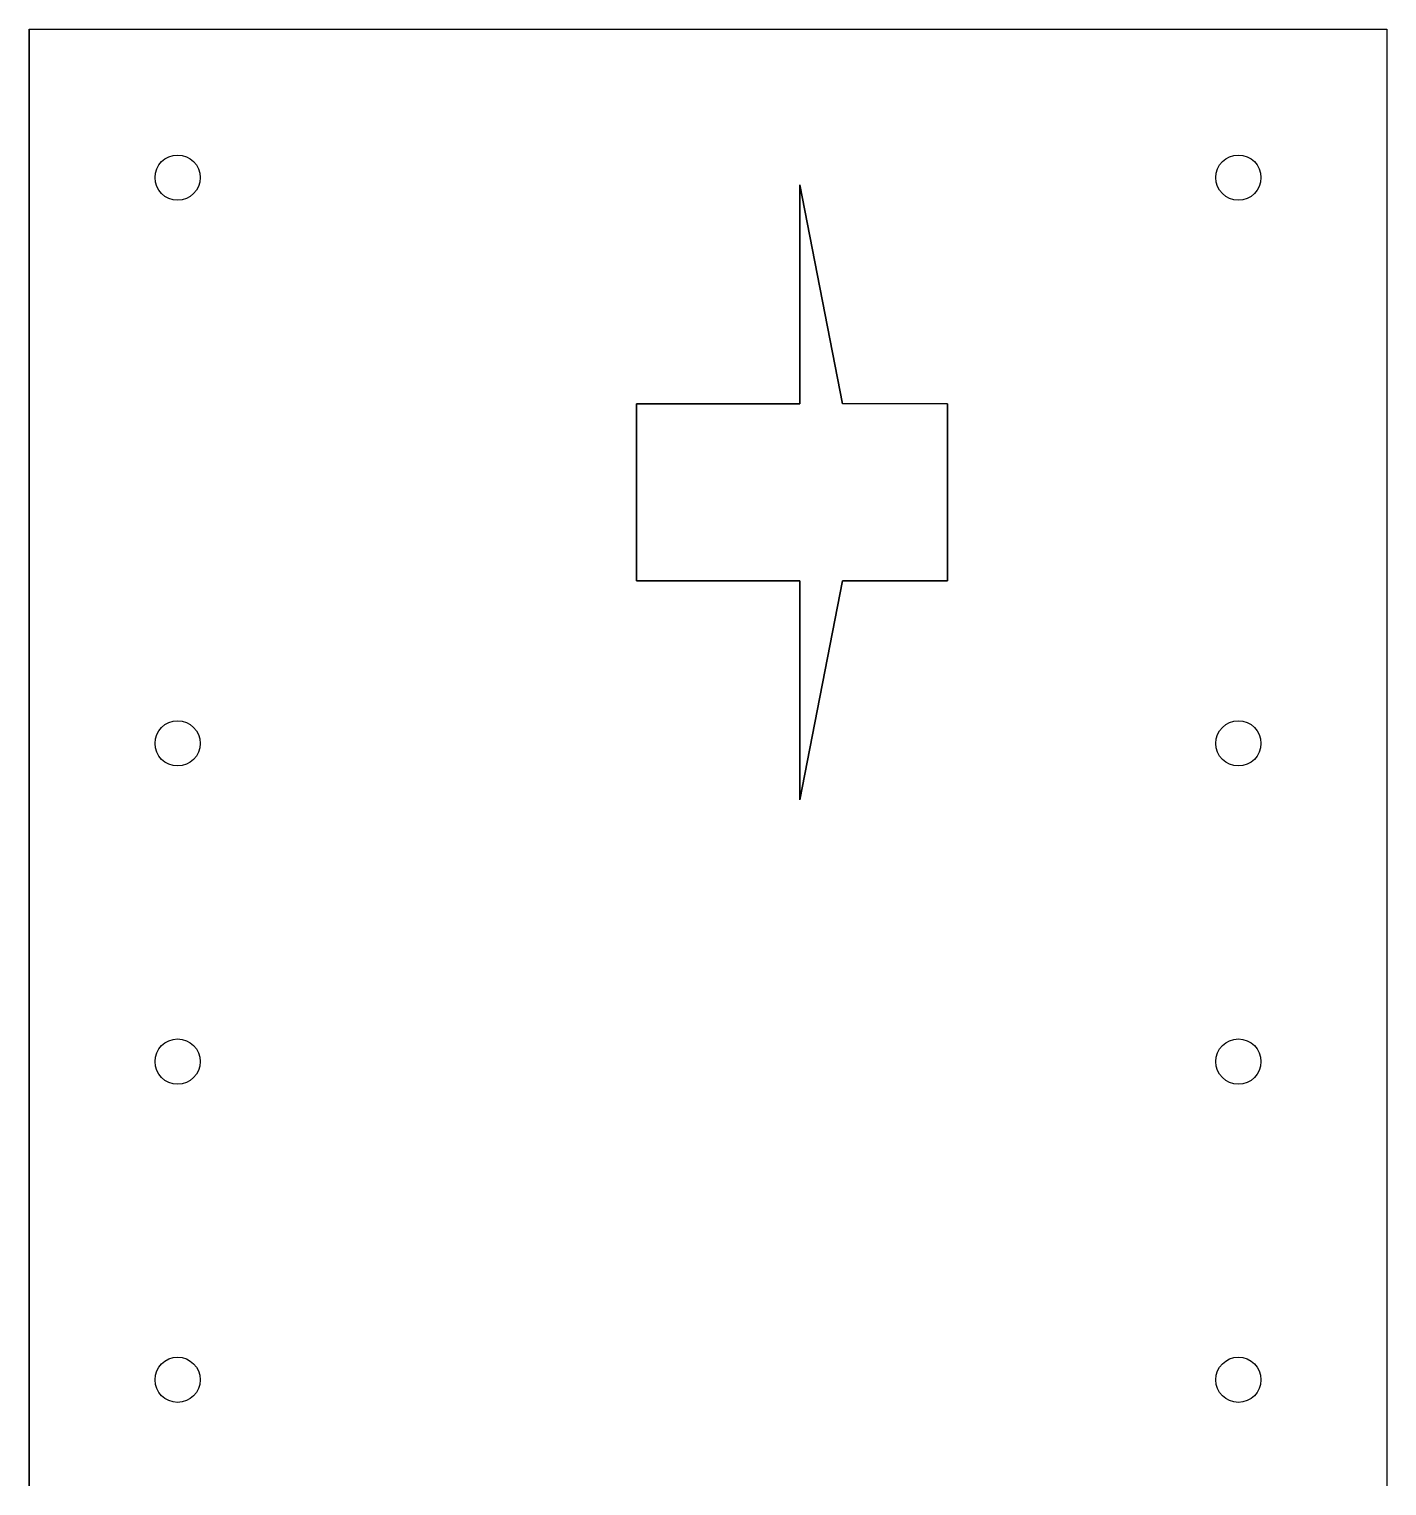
# Model space of a CAD drawing. Extents: x 0 to 96, y 0 to 103.
import ezdxf

# ---------------------------------------------------------------- set-up
doc = ezdxf.new("R2010")
doc.units = 0

msp = doc.modelspace()

# ---------------------------------------------------------------- linework, layer by layer
at = {"layer": 'layer0'}
for points in [[(0, 103, 0), (0, 0, 0), (0, 103, 0), (96, 103, 0), (96, 0, 0)], [(64.94, 64, 0), (64.94, 76.5, 0), (57.5, 76.5, 0), (57.5, 76.5, 0), (54.5, 92, 0), (54.5, 76.5, 0), (42.94, 76.5, 0), (42.94, 64, 0), (54.5, 64, 0), (54.5, 64, 0), (54.5, 48.5, 0), (57.5, 64, 0), (64.94, 64, 0)], [(64.94, 64, 3), (64.94, 76.5, 3), (64.94, 64, 3), (57.5, 64, 3), (54.5, 48.5, 3), (54.5, 64, 3), (54.5, 64, 3), (42.94, 64, 3), (42.94, 76.5, 3), (54.5, 76.5, 3), (54.5, 92, 3), (57.5, 76.5, 3), (57.5, 76.5, 3)]]:
    msp.add_polyline3d(points, dxfattribs=at)
for centre in [(10.5, 92.5), (10.5, 92.5, 3), (85.5, 92.5), (85.5, 92.5, 3), (10.5, 52.5), (10.5, 52.5, 3), (85.5, 52.5), (85.5, 52.5, 3), (10.5, 30), (10.5, 30, 3), (85.5, 30), (85.5, 30, 3), (10.5, 7.5), (10.5, 7.5, 3), (85.5, 7.5), (85.5, 7.5, 3)]:
    msp.add_circle(centre, 1.6, dxfattribs=at)

doc.saveas('drawing.dxf')
